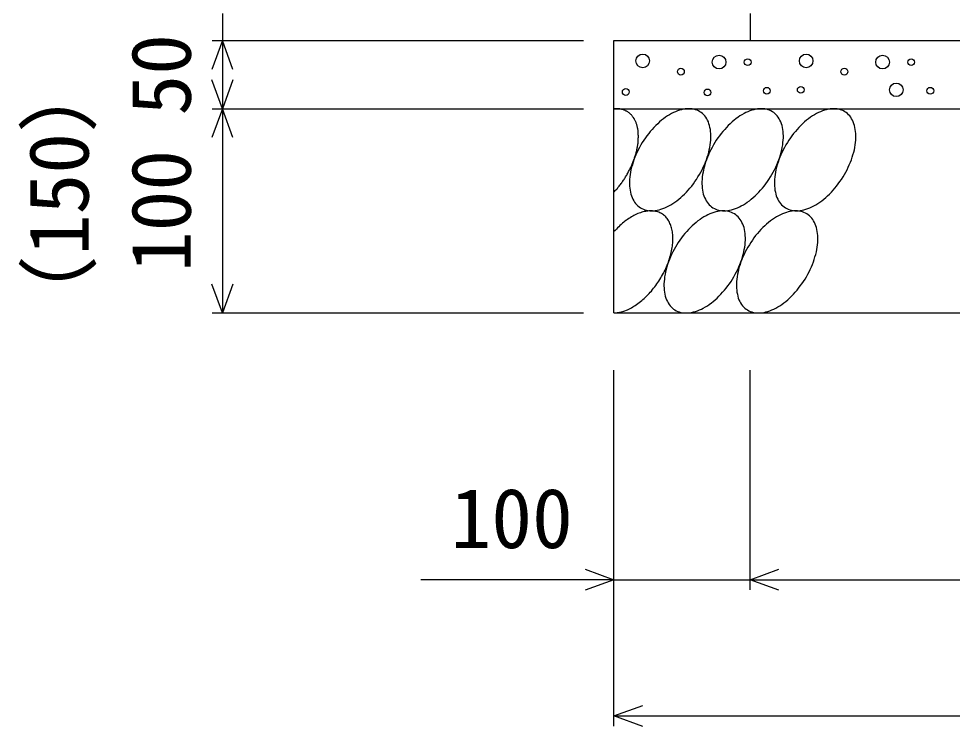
# Model space of a CAD drawing. Units: millimetres, scale not verified. Extents: x -33600 to 33600, y -11880 to 11880.
# Drawn here: x -29974 to -29289, y 6810 to 7330 of the extents above; entities that cross this region are included whole.
import ezdxf
from ezdxf.enums import TextEntityAlignment as Align

# ---------------------------------------------------------------- set-up
doc = ezdxf.new("R2010")
doc.units = ezdxf.units.MM
doc.header["$LTSCALE"] = 40
for name, color, linetype, lineweight in [('0-0_DIM', 7, 'Continuous', 25), ('0-2_HATCH', 6, 'Continuous', 25), ('0-5_OUTLINE', 3, 'Continuous', 25)]:
    doc.layers.add(name, color=color, linetype=linetype, lineweight=lineweight)
doc.styles.add('ＭＳ ゴシック', font='')
doc.styles.get('ＭＳ ゴシック').set_extended_font_data('MS Gothic')

msp = doc.modelspace()

# ---------------------------------------------------------------- linework, layer by layer
at = {"layer": '0-0_DIM'}
for p, q in [((-29831.98, 7313.48), (-29559.48, 7313.48)), ((-29831.98, 7263.48), (-29559.48, 7263.48)), ((-29824.48, 7263.48), (-29824.48, 7113.48)), ((-29831.98, 7113.48), (-29559.48, 7113.48)), ((-29536.98, 6810.05), (-29536.98, 7071.41)), ((-29436.98, 6910.05), (-29436.98, 7071.41)), ((-29536.98, 6917.55), (-29678.77, 6917.55)), ((-29536.98, 6917.55), (-29436.98, 6917.55)), ((-29436.98, 6917.55), (-28736.98, 6917.55)), ((-29536.98, 6817.55), (-28636.98, 6817.55))]:
    msp.add_line(p, q, dxfattribs=at)
for points in [[(-29824.48, 7333.48), (-29824.48, 7313.48), (-29824.48, 7263.48)], [(-29816.78, 7292.33), (-29824.48, 7313.48), (-29832.17, 7292.33)], [(-29816.78, 7284.62), (-29824.48, 7263.48), (-29832.17, 7284.62)], [(-29816.78, 7242.33), (-29824.48, 7263.48), (-29832.17, 7242.33)], [(-29816.78, 7134.62), (-29824.48, 7113.48), (-29832.17, 7134.62)], [(-29558.12, 6925.24), (-29536.98, 6917.55), (-29558.12, 6909.85)], [(-29415.84, 6909.85), (-29436.98, 6917.55), (-29415.84, 6925.24)], [(-29515.84, 6809.85), (-29536.98, 6817.55), (-29515.84, 6825.24)]]:
    msp.add_lwpolyline(points, dxfattribs=at)
at = {"layer": '0-2_HATCH'}
for points in [[(-29531.81, 7263.13), (-29532.21, 7263.21), (-29532.71, 7263.29), (-29533.11, 7263.35), (-29533.61, 7263.4), (-29534.11, 7263.44), (-29534.51, 7263.46), (-29535.01, 7263.48), (-29535.51, 7263.48), (-29536.01, 7263.47), (-29536.51, 7263.44), (-29537.01, 7263.41)], [(-29520.01, 7250.92), (-29520.11, 7251.42), (-29520.31, 7251.91), (-29520.41, 7252.4), (-29520.61, 7252.88), (-29520.81, 7253.35), (-29521.01, 7253.81), (-29521.21, 7254.26), (-29521.41, 7254.7), (-29521.61, 7255.13), (-29521.81, 7255.55), (-29522.01, 7255.96), (-29522.31, 7256.37), (-29522.51, 7256.76), (-29522.81, 7257.14), (-29523.11, 7257.52), (-29523.31, 7257.88), (-29523.61, 7258.23), (-29523.91, 7258.57), (-29524.21, 7258.9), (-29524.51, 7259.22), (-29524.81, 7259.53), (-29525.21, 7259.83), (-29525.51, 7260.11), (-29525.81, 7260.39), (-29526.21, 7260.65), (-29526.51, 7260.91), (-29526.91, 7261.15), (-29527.31, 7261.38), (-29527.61, 7261.6), (-29528.01, 7261.8), (-29528.41, 7262), (-29528.81, 7262.18), (-29529.21, 7262.35), (-29529.61, 7262.51), (-29530.11, 7262.66), (-29530.51, 7262.79), (-29530.91, 7262.92), (-29531.31, 7263.03), (-29531.81, 7263.13)], [(-29473.91, 7261.28), (-29474.91, 7261.86), (-29476.01, 7262.35), (-29477.11, 7262.76), (-29478.31, 7263.07), (-29479.51, 7263.3), (-29480.81, 7263.43), (-29482.11, 7263.48), (-29483.41, 7263.43), (-29484.71, 7263.3), (-29486.11, 7263.07), (-29487.51, 7262.76), (-29488.91, 7262.35), (-29490.41, 7261.86), (-29491.81, 7261.29), (-29493.31, 7260.62), (-29494.81, 7259.88), (-29496.21, 7259.05), (-29497.71, 7258.14), (-29499.21, 7257.16), (-29500.61, 7256.1), (-29502.01, 7254.97), (-29503.51, 7253.76), (-29504.91, 7252.49), (-29506.31, 7251.16), (-29507.61, 7249.77), (-29509.01, 7248.32), (-29510.31, 7246.81), (-29511.51, 7245.26), (-29512.81, 7243.65), (-29513.91, 7242.01), (-29515.11, 7240.33), (-29516.21, 7238.61), (-29517.21, 7236.86), (-29518.21, 7235.09), (-29519.21, 7233.29), (-29520.01, 7231.48), (-29520.91, 7229.65), (-29521.61, 7227.82), (-29522.31, 7225.98)], [(-29466.51, 7249.76), (-29466.81, 7251.16), (-29467.31, 7252.49), (-29467.71, 7253.76), (-29468.31, 7254.96), (-29468.91, 7256.1), (-29469.61, 7257.16), (-29470.31, 7258.14), (-29471.11, 7259.05), (-29472.01, 7259.88), (-29472.91, 7260.62), (-29473.91, 7261.28)], [(-29420.71, 7261.28), (-29421.71, 7261.86), (-29422.81, 7262.35), (-29423.91, 7262.76), (-29425.11, 7263.07), (-29426.31, 7263.3), (-29427.61, 7263.43), (-29428.91, 7263.48), (-29430.21, 7263.43), (-29431.51, 7263.3), (-29432.91, 7263.07), (-29434.31, 7262.76), (-29435.71, 7262.35), (-29437.21, 7261.86), (-29438.61, 7261.29), (-29440.11, 7260.62), (-29441.51, 7259.88), (-29443.01, 7259.05), (-29444.51, 7258.14), (-29445.91, 7257.16), (-29447.41, 7256.1), (-29448.81, 7254.97), (-29450.31, 7253.76), (-29451.71, 7252.49), (-29453.11, 7251.16), (-29454.41, 7249.77), (-29455.71, 7248.32), (-29457.01, 7246.81), (-29458.31, 7245.26), (-29459.51, 7243.65), (-29460.71, 7242.01), (-29461.91, 7240.33), (-29463.01, 7238.61), (-29464.01, 7236.86), (-29465.01, 7235.09), (-29465.91, 7233.29), (-29466.81, 7231.48), (-29467.61, 7229.65), (-29468.41, 7227.82), (-29469.11, 7225.98)], [(-29413.31, 7249.76), (-29413.61, 7251.16), (-29414.01, 7252.49), (-29414.51, 7253.76), (-29415.11, 7254.96), (-29415.71, 7256.1), (-29416.41, 7257.16), (-29417.11, 7258.14), (-29417.91, 7259.05), (-29418.81, 7259.88), (-29419.71, 7260.62), (-29420.71, 7261.28)], [(-29367.51, 7261.28), (-29368.51, 7261.86), (-29369.61, 7262.35), (-29370.71, 7262.76), (-29371.91, 7263.07), (-29373.11, 7263.3), (-29374.41, 7263.43), (-29375.61, 7263.48), (-29377.01, 7263.43), (-29378.31, 7263.3), (-29379.71, 7263.07), (-29381.11, 7262.76), (-29382.51, 7262.35), (-29384.01, 7261.86), (-29385.41, 7261.29), (-29386.91, 7260.62), (-29388.31, 7259.88), (-29389.81, 7259.05), (-29391.31, 7258.14), (-29392.71, 7257.16), (-29394.21, 7256.1), (-29395.61, 7254.97), (-29397.01, 7253.76), (-29398.51, 7252.49), (-29399.81, 7251.16), (-29401.21, 7249.77), (-29402.51, 7248.32), (-29403.81, 7246.81), (-29405.11, 7245.26), (-29406.31, 7243.65), (-29407.51, 7242.01), (-29408.71, 7240.33), (-29409.71, 7238.61), (-29410.81, 7236.86), (-29411.81, 7235.09), (-29412.71, 7233.29), (-29413.61, 7231.48), (-29414.41, 7229.65), (-29415.21, 7227.82), (-29415.91, 7225.98)], [(-29360.11, 7249.76), (-29360.41, 7251.16), (-29360.81, 7252.49), (-29361.31, 7253.76), (-29361.91, 7254.96), (-29362.51, 7256.1), (-29363.21, 7257.16), (-29363.91, 7258.14), (-29364.71, 7259.05), (-29365.61, 7259.88), (-29366.51, 7260.62), (-29367.51, 7261.28)], [(-29522.01, 7226.77), (-29521.81, 7227.45), (-29521.61, 7228.13), (-29521.41, 7228.81), (-29521.21, 7229.48), (-29521.01, 7230.16), (-29520.81, 7230.83), (-29520.61, 7231.51), (-29520.41, 7232.18), (-29520.31, 7232.85), (-29520.11, 7233.51), (-29520.01, 7234.18), (-29519.91, 7234.84), (-29519.71, 7235.5), (-29519.61, 7236.15), (-29519.51, 7236.8), (-29519.41, 7237.45), (-29519.31, 7238.1), (-29519.31, 7238.74), (-29519.21, 7239.37), (-29519.21, 7240.01), (-29519.11, 7240.63), (-29519.11, 7241.26), (-29519.11, 7241.87), (-29519.01, 7242.49), (-29519.01, 7243.09), (-29519.01, 7243.69), (-29519.11, 7244.29), (-29519.11, 7244.88), (-29519.11, 7245.46), (-29519.21, 7246.04), (-29519.21, 7246.61), (-29519.31, 7247.17), (-29519.31, 7247.73), (-29519.41, 7248.28), (-29519.51, 7248.82), (-29519.61, 7249.36), (-29519.71, 7249.88), (-29519.91, 7250.4), (-29520.01, 7250.92)], [(-29499.61, 7190.66), (-29498.21, 7191.32), (-29496.71, 7192.07), (-29495.21, 7192.9), (-29493.81, 7193.81), (-29492.31, 7194.79), (-29490.81, 7195.85), (-29489.41, 7196.98), (-29488.01, 7198.18), (-29486.61, 7199.45), (-29485.21, 7200.79), (-29483.81, 7202.18), (-29482.51, 7203.63), (-29481.21, 7205.14), (-29479.91, 7206.69), (-29478.71, 7208.29), (-29477.51, 7209.94), (-29476.41, 7211.62), (-29475.31, 7213.34), (-29474.21, 7215.09), (-29473.21, 7216.86), (-29472.31, 7218.66), (-29471.41, 7220.47), (-29470.61, 7222.3), (-29469.81, 7224.13), (-29469.11, 7225.97), (-29468.51, 7227.81), (-29467.91, 7229.65), (-29467.41, 7231.48), (-29467.01, 7233.29), (-29466.61, 7235.08), (-29466.31, 7236.86), (-29466.11, 7238.61), (-29465.91, 7240.32), (-29465.81, 7242.01), (-29465.81, 7243.65), (-29465.91, 7245.25), (-29466.01, 7246.81), (-29466.21, 7248.31), (-29466.51, 7249.76)], [(-29446.41, 7190.66), (-29444.91, 7191.32), (-29443.51, 7192.07), (-29442.01, 7192.9), (-29440.51, 7193.81), (-29439.11, 7194.79), (-29437.61, 7195.85), (-29436.21, 7196.98), (-29434.81, 7198.18), (-29433.31, 7199.45), (-29432.01, 7200.79), (-29430.61, 7202.18), (-29429.31, 7203.63), (-29428.01, 7205.14), (-29426.71, 7206.69), (-29425.51, 7208.29), (-29424.31, 7209.94), (-29423.21, 7211.62), (-29422.11, 7213.34), (-29421.01, 7215.09), (-29420.01, 7216.86), (-29419.11, 7218.66), (-29418.21, 7220.47), (-29417.41, 7222.3), (-29416.61, 7224.13), (-29415.91, 7225.97), (-29415.31, 7227.81), (-29414.71, 7229.65), (-29414.21, 7231.48), (-29413.81, 7233.29), (-29413.41, 7235.08), (-29413.11, 7236.86), (-29412.91, 7238.61), (-29412.71, 7240.32), (-29412.61, 7242.01), (-29412.61, 7243.65), (-29412.71, 7245.25), (-29412.81, 7246.81), (-29413.01, 7248.31), (-29413.31, 7249.76)], [(-29393.21, 7190.66), (-29391.71, 7191.32), (-29390.31, 7192.07), (-29388.81, 7192.9), (-29387.31, 7193.81), (-29385.91, 7194.79), (-29384.41, 7195.85), (-29383.01, 7196.98), (-29381.51, 7198.18), (-29380.11, 7199.45), (-29378.71, 7200.79), (-29377.41, 7202.18), (-29376.11, 7203.63), (-29374.81, 7205.14), (-29373.51, 7206.69), (-29372.31, 7208.29), (-29371.11, 7209.94), (-29369.91, 7211.62), (-29368.81, 7213.34), (-29367.81, 7215.09), (-29366.81, 7216.86), (-29365.91, 7218.66), (-29365.01, 7220.47), (-29364.21, 7222.3), (-29363.41, 7224.13), (-29362.71, 7225.97), (-29362.11, 7227.81), (-29361.51, 7229.65), (-29361.01, 7231.48), (-29360.51, 7233.29), (-29360.21, 7235.08), (-29359.91, 7236.86), (-29359.61, 7238.61), (-29359.51, 7240.32), (-29359.41, 7242.01), (-29359.41, 7243.65), (-29359.51, 7245.25), (-29359.61, 7246.81), (-29359.81, 7248.31), (-29360.11, 7249.76)], [(-29537.01, 7202.25), (-29536.51, 7202.78), (-29536.01, 7203.32), (-29535.51, 7203.86), (-29535.01, 7204.41), (-29534.51, 7204.97), (-29534.11, 7205.54), (-29533.61, 7206.11), (-29533.11, 7206.69), (-29532.71, 7207.28), (-29532.21, 7207.87), (-29531.81, 7208.47), (-29531.31, 7209.07), (-29530.91, 7209.68), (-29530.51, 7210.29), (-29530.11, 7210.91), (-29529.61, 7211.54), (-29529.21, 7212.16), (-29528.81, 7212.8), (-29528.41, 7213.44), (-29528.01, 7214.08), (-29527.61, 7214.72), (-29527.31, 7215.37), (-29526.91, 7216.03), (-29526.51, 7216.68), (-29526.21, 7217.34), (-29525.81, 7218.01), (-29525.51, 7218.67), (-29525.21, 7219.34), (-29524.81, 7220.01), (-29524.51, 7220.68), (-29524.21, 7221.35), (-29523.91, 7222.03), (-29523.61, 7222.7), (-29523.31, 7223.38), (-29523.11, 7224.06), (-29522.81, 7224.74), (-29522.51, 7225.41), (-29522.31, 7226.09), (-29522.01, 7226.77)], [(-29522.31, 7225.98), (-29523.01, 7224.14), (-29523.51, 7222.3), (-29524.01, 7220.47), (-29524.51, 7218.66), (-29524.81, 7216.86), (-29525.11, 7215.09), (-29525.41, 7213.34), (-29525.51, 7211.62), (-29525.61, 7209.94), (-29525.61, 7208.3), (-29525.61, 7206.7), (-29525.41, 7205.14), (-29525.21, 7203.63), (-29524.91, 7202.18), (-29524.61, 7200.79), (-29524.21, 7199.46), (-29523.71, 7198.19), (-29523.21, 7196.98), (-29522.51, 7195.85), (-29521.91, 7194.79), (-29521.11, 7193.81), (-29520.31, 7192.9), (-29519.41, 7192.07), (-29518.51, 7191.33), (-29517.51, 7190.66), (-29516.51, 7190.09), (-29515.41, 7189.59), (-29514.31, 7189.19), (-29513.11, 7188.88), (-29511.91, 7188.65), (-29510.71, 7188.52), (-29509.41, 7188.47), (-29508.11, 7188.52), (-29506.71, 7188.65), (-29505.31, 7188.88), (-29503.91, 7189.19), (-29502.51, 7189.59), (-29501.11, 7190.08), (-29499.61, 7190.66)], [(-29469.11, 7225.98), (-29469.81, 7224.14), (-29470.31, 7222.3), (-29470.81, 7220.47), (-29471.31, 7218.66), (-29471.61, 7216.86), (-29471.91, 7215.09), (-29472.21, 7213.34), (-29472.31, 7211.62), (-29472.41, 7209.94), (-29472.41, 7208.3), (-29472.31, 7206.7), (-29472.21, 7205.14), (-29472.01, 7203.63), (-29471.71, 7202.18), (-29471.41, 7200.79), (-29471.01, 7199.46), (-29470.51, 7198.19), (-29469.91, 7196.98), (-29469.31, 7195.85), (-29468.61, 7194.79), (-29467.91, 7193.81), (-29467.11, 7192.9), (-29466.21, 7192.07), (-29465.31, 7191.33), (-29464.31, 7190.66), (-29463.31, 7190.09), (-29462.21, 7189.59), (-29461.11, 7189.19), (-29459.91, 7188.88), (-29458.71, 7188.65), (-29457.41, 7188.52), (-29456.21, 7188.47), (-29454.81, 7188.52), (-29453.51, 7188.65), (-29452.11, 7188.88), (-29450.71, 7189.19), (-29449.31, 7189.59), (-29447.81, 7190.08), (-29446.41, 7190.66)], [(-29415.91, 7225.98), (-29416.51, 7224.14), (-29417.11, 7222.3), (-29417.61, 7220.47), (-29418.11, 7218.66), (-29418.41, 7216.86), (-29418.71, 7215.09), (-29418.91, 7213.34), (-29419.11, 7211.62), (-29419.21, 7209.94), (-29419.21, 7208.3), (-29419.11, 7206.7), (-29419.01, 7205.14), (-29418.81, 7203.63), (-29418.51, 7202.18), (-29418.21, 7200.79), (-29417.81, 7199.46), (-29417.31, 7198.19), (-29416.71, 7196.98), (-29416.11, 7195.85), (-29415.41, 7194.79), (-29414.71, 7193.81), (-29413.91, 7192.9), (-29413.01, 7192.07), (-29412.11, 7191.33), (-29411.11, 7190.66), (-29410.11, 7190.09), (-29409.01, 7189.59), (-29407.91, 7189.19), (-29406.71, 7188.88), (-29405.51, 7188.65), (-29404.21, 7188.52), (-29402.91, 7188.47), (-29401.61, 7188.52), (-29400.31, 7188.65), (-29398.91, 7188.88), (-29397.51, 7189.19), (-29396.11, 7189.59), (-29394.61, 7190.08), (-29393.21, 7190.66)], [(-29496.61, 7180.79), (-29497.01, 7181.5), (-29497.51, 7182.17), (-29498.01, 7182.82), (-29498.51, 7183.43), (-29499.01, 7184.01), (-29499.51, 7184.56), (-29500.11, 7185.07), (-29500.71, 7185.55), (-29501.31, 7186), (-29502.01, 7186.41), (-29502.71, 7186.78), (-29503.31, 7187.12), (-29504.11, 7187.42), (-29504.81, 7187.68), (-29505.51, 7187.91), (-29506.31, 7188.09), (-29507.11, 7188.25), (-29507.91, 7188.36), (-29508.71, 7188.44), (-29509.51, 7188.48), (-29510.41, 7188.48), (-29511.21, 7188.44), (-29512.11, 7188.36), (-29513.01, 7188.25), (-29513.91, 7188.1), (-29514.81, 7187.91), (-29515.71, 7187.69), (-29516.61, 7187.42), (-29517.51, 7187.13), (-29518.51, 7186.79), (-29519.41, 7186.42), (-29520.41, 7186.01), (-29521.31, 7185.57), (-29522.31, 7185.09), (-29523.21, 7184.58), (-29524.21, 7184.03), (-29525.11, 7183.45), (-29526.01, 7182.84), (-29527.01, 7182.2)], [(-29448.61, 7186.29), (-29449.61, 7186.86), (-29450.71, 7187.36), (-29451.81, 7187.76), (-29453.01, 7188.07), (-29454.21, 7188.3), (-29455.51, 7188.43), (-29456.71, 7188.48), (-29458.11, 7188.44), (-29459.41, 7188.3), (-29460.81, 7188.07), (-29462.21, 7187.76), (-29463.61, 7187.36), (-29465.11, 7186.87), (-29466.51, 7186.29), (-29468.01, 7185.63), (-29469.41, 7184.88), (-29470.91, 7184.05), (-29472.41, 7183.15), (-29473.81, 7182.16), (-29475.31, 7181.1), (-29476.71, 7179.97), (-29478.21, 7178.77), (-29479.61, 7177.5), (-29480.91, 7176.16), (-29482.31, 7174.77), (-29483.61, 7173.32), (-29484.91, 7171.81), (-29486.21, 7170.26), (-29487.41, 7168.66), (-29488.61, 7167.01), (-29489.81, 7165.33), (-29490.91, 7163.61), (-29491.91, 7161.87), (-29492.91, 7160.09), (-29493.81, 7158.29), (-29494.71, 7156.48), (-29495.51, 7154.65), (-29496.31, 7152.82), (-29497.01, 7150.98)], [(-29441.21, 7174.77), (-29441.51, 7176.16), (-29441.91, 7177.49), (-29442.41, 7178.76), (-29443.01, 7179.97), (-29443.61, 7181.1), (-29444.31, 7182.16), (-29445.01, 7183.14), (-29445.81, 7184.05), (-29446.71, 7184.88), (-29447.61, 7185.62), (-29448.61, 7186.29)], [(-29395.41, 7186.29), (-29396.41, 7186.86), (-29397.51, 7187.36), (-29398.61, 7187.76), (-29399.81, 7188.07), (-29401.01, 7188.3), (-29402.21, 7188.43), (-29403.51, 7188.48), (-29404.91, 7188.44), (-29406.21, 7188.3), (-29407.61, 7188.07), (-29409.01, 7187.76), (-29410.41, 7187.36), (-29411.81, 7186.87), (-29413.31, 7186.29), (-29414.81, 7185.63), (-29416.21, 7184.88), (-29417.71, 7184.05), (-29419.21, 7183.15), (-29420.61, 7182.16), (-29422.11, 7181.1), (-29423.51, 7179.97), (-29424.91, 7178.77), (-29426.31, 7177.5), (-29427.71, 7176.16), (-29429.11, 7174.77), (-29430.41, 7173.32), (-29431.71, 7171.81), (-29433.01, 7170.26), (-29434.21, 7168.66), (-29435.41, 7167.01), (-29436.51, 7165.33), (-29437.61, 7163.61), (-29438.71, 7161.87), (-29439.71, 7160.09), (-29440.61, 7158.29), (-29441.51, 7156.48), (-29442.31, 7154.65), (-29443.11, 7152.82), (-29443.81, 7150.98)], [(-29388.01, 7174.77), (-29388.31, 7176.16), (-29388.71, 7177.49), (-29389.21, 7178.76), (-29389.81, 7179.97), (-29390.41, 7181.1), (-29391.11, 7182.16), (-29391.81, 7183.14), (-29392.61, 7184.05), (-29393.51, 7184.88), (-29394.41, 7185.62), (-29395.41, 7186.29)], [(-29527.01, 7182.2), (-29527.91, 7181.52), (-29528.91, 7180.81), (-29529.81, 7180.08), (-29530.71, 7179.31), (-29531.71, 7178.51), (-29532.61, 7177.69), (-29533.51, 7176.84), (-29534.41, 7175.97), (-29535.21, 7175.06), (-29536.11, 7174.14), (-29537.01, 7173.19)], [(-29502.71, 7139.17), (-29502.01, 7140.3), (-29501.31, 7141.45), (-29500.71, 7142.61), (-29500.11, 7143.77), (-29499.51, 7144.95), (-29499.01, 7146.13), (-29498.51, 7147.31), (-29498.01, 7148.5), (-29497.51, 7149.69), (-29497.01, 7150.88), (-29496.61, 7152.07), (-29496.21, 7153.26), (-29495.91, 7154.45), (-29495.51, 7155.63), (-29495.21, 7156.81), (-29494.91, 7157.99), (-29494.71, 7159.15), (-29494.41, 7160.31), (-29494.31, 7161.46), (-29494.11, 7162.6), (-29494.01, 7163.73), (-29493.81, 7164.84), (-29493.81, 7165.94), (-29493.71, 7167.03), (-29493.71, 7168.1), (-29493.71, 7169.15), (-29493.81, 7170.18), (-29493.81, 7171.19), (-29494.01, 7172.19), (-29494.11, 7173.16), (-29494.31, 7174.11), (-29494.41, 7175.03), (-29494.71, 7175.94), (-29494.91, 7176.81), (-29495.21, 7177.66), (-29495.51, 7178.49), (-29495.91, 7179.28), (-29496.21, 7180.05), (-29496.61, 7180.79)], [(-29474.31, 7115.66), (-29472.81, 7116.33), (-29471.41, 7117.07), (-29469.91, 7117.9), (-29468.41, 7118.81), (-29467.01, 7119.79), (-29465.51, 7120.85), (-29464.11, 7121.98), (-29462.61, 7123.19), (-29461.21, 7124.46), (-29459.91, 7125.79), (-29458.51, 7127.18), (-29457.21, 7128.63), (-29455.91, 7130.14), (-29454.61, 7131.69), (-29453.41, 7133.3), (-29452.21, 7134.94), (-29451.01, 7136.62), (-29449.91, 7138.34), (-29448.91, 7140.09), (-29447.91, 7141.86), (-29447.01, 7143.66), (-29446.11, 7145.47), (-29445.31, 7147.3), (-29444.51, 7149.13), (-29443.81, 7150.97), (-29443.21, 7152.81), (-29442.61, 7154.65), (-29442.11, 7156.48), (-29441.61, 7158.29), (-29441.31, 7160.09), (-29441.01, 7161.86), (-29440.71, 7163.61), (-29440.61, 7165.33), (-29440.51, 7167.01), (-29440.51, 7168.65), (-29440.61, 7170.26), (-29440.71, 7171.81), (-29440.91, 7173.32), (-29441.21, 7174.77)], [(-29421.11, 7115.66), (-29419.61, 7116.33), (-29418.21, 7117.07), (-29416.71, 7117.9), (-29415.21, 7118.81), (-29413.81, 7119.79), (-29412.31, 7120.85), (-29410.91, 7121.98), (-29409.41, 7123.19), (-29408.01, 7124.46), (-29406.61, 7125.79), (-29405.31, 7127.18), (-29403.91, 7128.63), (-29402.61, 7130.14), (-29401.41, 7131.69), (-29400.21, 7133.3), (-29399.01, 7134.94), (-29397.81, 7136.62), (-29396.71, 7138.34), (-29395.71, 7140.09), (-29394.71, 7141.86), (-29393.81, 7143.66), (-29392.91, 7145.47), (-29392.01, 7147.3), (-29391.31, 7149.13), (-29390.61, 7150.97), (-29389.91, 7152.81), (-29389.41, 7154.65), (-29388.91, 7156.48), (-29388.41, 7158.29), (-29388.11, 7160.09), (-29387.81, 7161.86), (-29387.51, 7163.61), (-29387.41, 7165.33), (-29387.31, 7167.01), (-29387.31, 7168.65), (-29387.31, 7170.26), (-29387.51, 7171.81), (-29387.71, 7173.32), (-29388.01, 7174.77)], [(-29497.01, 7150.98), (-29497.61, 7149.14), (-29498.21, 7147.3), (-29498.71, 7145.48), (-29499.21, 7143.66), (-29499.51, 7141.87), (-29499.81, 7140.09), (-29500.01, 7138.34), (-29500.21, 7136.63), (-29500.31, 7134.94), (-29500.31, 7133.3), (-29500.21, 7131.7), (-29500.11, 7130.14), (-29499.91, 7128.64), (-29499.61, 7127.19), (-29499.31, 7125.79), (-29498.91, 7124.46), (-29498.41, 7123.19), (-29497.81, 7121.99), (-29497.21, 7120.85), (-29496.51, 7119.79), (-29495.81, 7118.81), (-29495.01, 7117.9), (-29494.11, 7117.07), (-29493.21, 7116.33), (-29492.21, 7115.67), (-29491.21, 7115.09), (-29490.11, 7114.6), (-29489.01, 7114.19), (-29487.81, 7113.88), (-29486.61, 7113.65), (-29485.31, 7113.52), (-29484.11, 7113.47), (-29482.71, 7113.52), (-29481.41, 7113.65), (-29480.01, 7113.88), (-29478.61, 7114.19), (-29477.21, 7114.6), (-29475.71, 7115.09), (-29474.31, 7115.66)], [(-29443.81, 7150.98), (-29444.41, 7149.14), (-29445.01, 7147.3), (-29445.51, 7145.48), (-29445.91, 7143.66), (-29446.31, 7141.87), (-29446.61, 7140.09), (-29446.81, 7138.34), (-29447.01, 7136.63), (-29447.11, 7134.94), (-29447.11, 7133.3), (-29447.01, 7131.7), (-29446.91, 7130.14), (-29446.71, 7128.64), (-29446.41, 7127.19), (-29446.11, 7125.79), (-29445.71, 7124.46), (-29445.21, 7123.19), (-29444.61, 7121.99), (-29444.01, 7120.85), (-29443.31, 7119.79), (-29442.61, 7118.81), (-29441.81, 7117.9), (-29440.91, 7117.07), (-29440.01, 7116.33), (-29439.01, 7115.67), (-29438.01, 7115.09), (-29436.91, 7114.6), (-29435.81, 7114.19), (-29434.61, 7113.88), (-29433.41, 7113.65), (-29432.11, 7113.52), (-29430.81, 7113.47), (-29429.51, 7113.52), (-29428.21, 7113.65), (-29426.81, 7113.88), (-29425.41, 7114.19), (-29424.01, 7114.6), (-29422.51, 7115.09), (-29421.11, 7115.66)], [(-29537.01, 7113.48), (-29536.11, 7113.51), (-29535.21, 7113.58), (-29534.41, 7113.69), (-29533.51, 7113.83), (-29532.61, 7114.01), (-29531.71, 7114.23), (-29530.71, 7114.49), (-29529.81, 7114.79), (-29528.91, 7115.12), (-29527.91, 7115.48), (-29527.01, 7115.89), (-29526.01, 7116.32), (-29525.11, 7116.8), (-29524.21, 7117.31), (-29523.21, 7117.85), (-29522.31, 7118.42), (-29521.31, 7119.03), (-29520.41, 7119.67), (-29519.41, 7120.34), (-29518.51, 7121.05), (-29517.51, 7121.78), (-29516.61, 7122.54), (-29515.71, 7123.33), (-29514.81, 7124.15), (-29513.91, 7125), (-29513.01, 7125.87), (-29512.11, 7126.77), (-29511.21, 7127.69), (-29510.41, 7128.64), (-29509.51, 7129.6), (-29508.71, 7130.59), (-29507.91, 7131.6), (-29507.11, 7132.63), (-29506.31, 7133.68), (-29505.51, 7134.75), (-29504.81, 7135.83), (-29504.11, 7136.93), (-29503.31, 7138.04), (-29502.71, 7139.17)]]:
    msp.add_lwpolyline(points, dxfattribs=at)
for centre, radius in [((-29515.89, 7298.58), 5), ((-29459.82, 7297.7), 5), ((-29438.79, 7297.7), 2.5), ((-29395.89, 7298.58), 5), ((-29339.82, 7297.7), 5), ((-29318.79, 7297.7), 2.5), ((-29487.85, 7290.7), 2.5), ((-29367.85, 7290.7), 2.5), ((-29399.83, 7277.37), 2.5), ((-29329.73, 7277.37), 5), ((-29528.31, 7275.78), 2.5), ((-29468.34, 7275.43), 2.5), ((-29424.77, 7276.69), 2.5), ((-29304.77, 7276.69), 2.5)]:
    msp.add_circle(centre, radius, dxfattribs=at)
at = {"layer": '0-5_OUTLINE'}
for p, q in [((-29436.98, 7333.48), (-29436.98, 7313.48)), ((-29536.98, 7313.48), (-28636.98, 7313.48)), ((-29536.98, 7113.48), (-29536.98, 7313.48)), ((-29536.98, 7263.48), (-28636.98, 7263.48)), ((-29536.98, 7113.48), (-28636.98, 7113.48))]:
    msp.add_line(p, q, dxfattribs=at)

# ---------------------------------------------------------------- texts
at = {"layer": '0-0_DIM', "style": 'ＭＳ ゴシック'}
for s, p in [('50', (-29834.48, 7258.48)), ('（150）', (-29909.48, 7095.91)), ('100', (-29834.48, 7143.48))]:
    msp.add_text(s, height=43.99, rotation=90, dxfattribs=at).set_placement(p, align=Align.BOTTOM_LEFT)
msp.add_text('100', height=43.99, dxfattribs=at).set_placement((-29656.98, 6927.55), align=Align.BOTTOM_LEFT)

doc.saveas('drawing.dxf')
